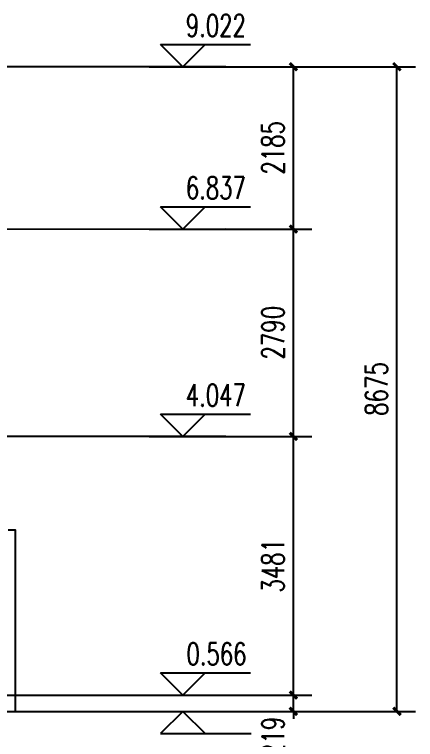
# Model space of a CAD drawing. Extents: x -20250 to 331240, y -699 to 63168.
# Drawn here: x 234105 to 239501, y 7166 to 16923 of the extents above; entities that cross this region are included whole.
import ezdxf

# ---------------------------------------------------------------- set-up
doc = ezdxf.new("R2010")
doc.units = 0
doc.header["$LTSCALE"] = 1000
doc.header["$MEASUREMENT"] = 0
for name, color, linetype in [('DIM_ELEV', 3, 'Continuous'), ('DOTE', 1, 'Continuous'), ('PUB_DIM', 3, 'Continuous'), ('PUB_TEXT', 7, 'Continuous'), ('WALL', 9, 'Continuous')]:
    doc.layers.add(name, color=color, linetype=linetype)
doc.styles.add('_TCH_DIM', font='SIMPLEX', dxfattribs={"bigfont": 'GBCBIG'})
doc.styles.add('_TCH_DIM_T3', font='SIMPLEX', dxfattribs={"width": 0.705882, "bigfont": 'GBCBIG'})
doc.dimstyles.new('_TCH_ARCH&&100', dxfattribs={"dimtxt": 297.5, "dimasz": 100, "dimexe": 250, "dimexo": 300, "dimgap": 126.25, "dimtad": 1, "dimdec": 0, "dimzin": 0, "dimdsep": 46, "dimtxsty": '_TCH_DIM_T3', "dimblk": 'ARCHTICK', "dimcen": 0.09, "dimclrt": 7, "dimazin": 2, "dimtfac": 1, "dimtdec": 0, "dimtix": 1, "dimtmove": 2, "dimatfit": 3, "dimfxl": 1, "dimtolj": 1, "dimtzin": 0, "dimarcsym": 0})

# ---------------------------------------------------------------- blocks, each defined once
blk = doc.blocks.new('_ArchTick')
at = {"color": 0, "linetype": 'ByBlock', "const_width": 0.4}
blk.add_lwpolyline([(-0.5, -0.5), (0.5, 0.5)], dxfattribs=at)
blk = doc.blocks.new('*D44')
at = {"layer": 'Defpoints', "color": 0, "transparency": 16777216}
for p in [(235917.7, 16220.3), (239250.9, 16220.3), (235917.7, 7545.2)]:
    blk.add_point(p, dxfattribs=at)
at = {"layer": 'PUB_DIM', "color": 0, "lineweight": -2, "transparency": 16777216}
for p, q in [((236217.7, 16220.3), (239500.9, 16220.3)), ((239250.9, 7545.2), (239250.9, 16220.3)), ((236217.7, 7545.2), (239500.9, 7545.2))]:
    blk.add_line(p, q, dxfattribs=at)
at = {"layer": 'PUB_DIM', "color": 0, "lineweight": -2, "transparency": 16777216, "xscale": 100, "yscale": 100, "zscale": 100}
for p, rotation in [((239250.9, 16220.3), 90), ((239250.9, 7545.2), 270)]:
    blk.add_blockref('_ArchTick', p, dxfattribs=dict(at, rotation=rotation))
at = {"layer": 'PUB_DIM', "color": 7, "transparency": 16777216, "insert": (238975.9, 11882.8), "char_height": 297.5, "attachment_point": 5, "rotation": 90, "style": '_TCH_DIM_T3'}
blk.add_mtext('\\A1;8675', dxfattribs=at)
blk = doc.blocks.new('*D45')
at = {"layer": 'Defpoints', "color": 0, "transparency": 16777216}
for p in [(235617.7, 7764.5), (237858.1, 7764.5), (235617.7, 7545.2)]:
    blk.add_point(p, dxfattribs=at)
at = {"layer": 'PUB_DIM', "color": 0, "lineweight": -2, "transparency": 16777216}
for p, q in [((237858.1, 7764.5), (237858.1, 7864.5)), ((235917.7, 7764.5), (238108.1, 7764.5)), ((237858.1, 7545.2), (237858.1, 7764.5)), ((235917.7, 7545.2), (238108.1, 7545.2)), ((237858.1, 7545.2), (237858.1, 7445.2))]:
    blk.add_line(p, q, dxfattribs=at)
at = {"layer": 'PUB_DIM', "color": 0, "lineweight": -2, "transparency": 16777216, "xscale": 100, "yscale": 100, "zscale": 100}
for p, rotation in [((237858.1, 7764.5), 270), ((237858.1, 7545.2), 90)]:
    blk.add_blockref('_ArchTick', p, dxfattribs=dict(at, rotation=rotation))
at = {"layer": 'PUB_DIM', "color": 7, "transparency": 16777216, "insert": (237583.1, 7200.2), "char_height": 297.5, "attachment_point": 5, "rotation": 90, "style": '_TCH_DIM_T3'}
blk.add_mtext('\\A1;219', dxfattribs=at)
blk = doc.blocks.new('*D46')
at = {"layer": 'Defpoints', "color": 0, "transparency": 16777216}
for p in [(235617.7, 11245.6), (237858.1, 11245.6), (235617.7, 7764.5)]:
    blk.add_point(p, dxfattribs=at)
at = {"layer": 'PUB_DIM', "color": 0, "lineweight": -2, "transparency": 16777216}
for p, q in [((235917.7, 11245.6), (238108.1, 11245.6)), ((237858.1, 7764.5), (237858.1, 11245.6)), ((235917.7, 7764.5), (238108.1, 7764.5))]:
    blk.add_line(p, q, dxfattribs=at)
at = {"layer": 'PUB_DIM', "color": 0, "lineweight": -2, "transparency": 16777216, "xscale": 100, "yscale": 100, "zscale": 100}
for p, rotation in [((237858.1, 11245.6), 90), ((237858.1, 7764.5), 270)]:
    blk.add_blockref('_ArchTick', p, dxfattribs=dict(at, rotation=rotation))
at = {"layer": 'PUB_DIM', "color": 7, "transparency": 16777216, "insert": (237583.1, 9505), "char_height": 297.5, "attachment_point": 5, "rotation": 90, "style": '_TCH_DIM_T3'}
blk.add_mtext('\\A1;3481', dxfattribs=at)
blk = doc.blocks.new('*D47')
at = {"layer": 'Defpoints', "color": 0, "transparency": 16777216}
for p in [(235617.7, 14035.7), (237858.1, 14035.7), (235617.7, 11245.6)]:
    blk.add_point(p, dxfattribs=at)
at = {"layer": 'PUB_DIM', "color": 0, "lineweight": -2, "transparency": 16777216}
for p, q in [((235917.7, 14035.7), (238108.1, 14035.7)), ((237858.1, 11245.6), (237858.1, 14035.7)), ((235917.7, 11245.6), (238108.1, 11245.6))]:
    blk.add_line(p, q, dxfattribs=at)
at = {"layer": 'PUB_DIM', "color": 0, "lineweight": -2, "transparency": 16777216, "xscale": 100, "yscale": 100, "zscale": 100}
for p, rotation in [((237858.1, 14035.7), 90), ((237858.1, 11245.6), 270)]:
    blk.add_blockref('_ArchTick', p, dxfattribs=dict(at, rotation=rotation))
at = {"layer": 'PUB_DIM', "color": 7, "transparency": 16777216, "insert": (237583.1, 12640.7), "char_height": 297.5, "attachment_point": 5, "rotation": 90, "style": '_TCH_DIM_T3'}
blk.add_mtext('\\A1;2790', dxfattribs=at)
blk = doc.blocks.new('*D48')
at = {"layer": 'Defpoints', "color": 0, "transparency": 16777216}
for p in [(235617.7, 16220.3), (237858.1, 16220.3), (235617.7, 14035.7)]:
    blk.add_point(p, dxfattribs=at)
at = {"layer": 'PUB_DIM', "color": 0, "lineweight": -2, "transparency": 16777216}
for p, q in [((235917.7, 16220.3), (238108.1, 16220.3)), ((237858.1, 14035.7), (237858.1, 16220.3)), ((235917.7, 14035.7), (238108.1, 14035.7))]:
    blk.add_line(p, q, dxfattribs=at)
at = {"layer": 'PUB_DIM', "color": 0, "lineweight": -2, "transparency": 16777216, "xscale": 100, "yscale": 100, "zscale": 100}
for p, rotation in [((237858.1, 16220.3), 90), ((237858.1, 14035.7), 270)]:
    blk.add_blockref('_ArchTick', p, dxfattribs=dict(at, rotation=rotation))
at = {"layer": 'PUB_DIM', "color": 7, "transparency": 16777216, "insert": (237583.1, 15128), "char_height": 297.5, "attachment_point": 5, "rotation": 90, "style": '_TCH_DIM_T3'}
blk.add_mtext('\\A1;2185', dxfattribs=at)

msp = doc.modelspace()

# ---------------------------------------------------------------- linework, layer by layer
at = {"layer": 'DIM_ELEV'}
for p, q in [((236370.6, 16220.3), (236070.6, 16520.3)), ((236070.6, 16520.3), (237279.1, 16520.3)), ((236370.6, 16220.3), (236670.6, 16520.3)), ((235942.3, 16220.3), (236670.6, 16220.3)), ((236370.6, 14035.7), (236070.6, 14335.7)), ((236070.6, 14335.7), (237279.1, 14335.7)), ((236370.6, 14035.7), (236670.6, 14335.7)), ((235942.3, 14035.7), (236670.6, 14035.7)), ((236370.6, 11245.6), (236070.6, 11545.6)), ((236070.6, 11545.6), (237279.1, 11545.6)), ((236370.6, 11245.6), (236670.6, 11545.6)), ((235942.3, 11245.6), (236670.6, 11245.6)), ((236370.6, 7764.5), (236070.6, 8064.5)), ((236070.6, 8064.5), (237279.1, 8064.5)), ((236370.6, 7764.5), (236670.6, 8064.5)), ((235942.3, 7764.5), (236670.6, 7764.5)), ((235643.5, 7545.2), (236670.6, 7545.2)), ((236370.6, 7545.2), (236070.6, 7245.2)), ((236370.6, 7545.2), (236670.6, 7245.2)), ((236070.6, 7245.2), (237290.6, 7245.2))]:
    msp.add_line(p, q, dxfattribs=at)
at = {"layer": 'DOTE', "elevation": 0}
for points in [[(236948.1, 16220.3), (221068.8, 16220.3)], [(236948.1, 14035.7), (221068.8, 14028.1)], [(236948.1, 11245.6), (221068.8, 11245.6)], [(231172.3, 7763.8), (236948.1, 7764.5)], [(234118, 7545.2), (236948.1, 7545.2)]]:
    msp.add_lwpolyline(points, dxfattribs=at)
at = {"layer": 'WALL'}
msp.add_polyline3d([(233668.4, 7545.2, 0), (234118, 7545.2, 0), (234118, 9984.4, 0), (234018.1, 9984.4, 0)], dxfattribs=at)

# ---------------------------------------------------------------- texts
at = {"layer": 'PUB_TEXT', "style": '_TCH_DIM', "width": 0.705882}
for s, p in [('9.022', (236409.1, 16625.3)), ('6.837', (236409.1, 14440.7)), ('4.047', (236409.1, 11650.6)), ('0.566', (236419.1, 8169.5))]:
    msp.add_text(s, height=297.5, dxfattribs=at).set_placement(p)

# ---------------------------------------------------------------- dimensions: what is measured, and where the dimension line sits
at = {"layer": 'PUB_DIM'}
for p1, p2, distance, picture, middle in [((235617.7, 14035.7), (235617.7, 16220.3), -2240.4, '*D48', (237583.1, 15128)), ((235917.7, 7545.2), (235917.7, 16220.3), -3333.2, '*D44', (238975.9, 11882.8)), ((235617.7, 11245.6), (235617.7, 14035.7), -2240.4, '*D47', (237583.1, 12640.7)), ((235617.7, 7764.5), (235617.7, 11245.6), -2240.4, '*D46', (237583.1, 9505))]:
    dim = msp.add_aligned_dim(p1=p1, p2=p2, distance=distance, dimstyle='_TCH_ARCH&&100', dxfattribs=at)
    dim.commit()
    dim.dimension.update_dxf_attribs({"geometry": picture, "text_midpoint": middle})
dim = msp.add_linear_dim(base=(237858.1, 7764.5), p1=(235617.7, 7545.2), p2=(235617.7, 7764.5), angle=90, dimstyle='_TCH_ARCH&&100', dxfattribs=at)
dim.commit()
dim.dimension.update_dxf_attribs({"geometry": '*D45', "text_midpoint": (237583.1, 7200.2), "dimtype": 129})

doc.saveas('drawing.dxf')
